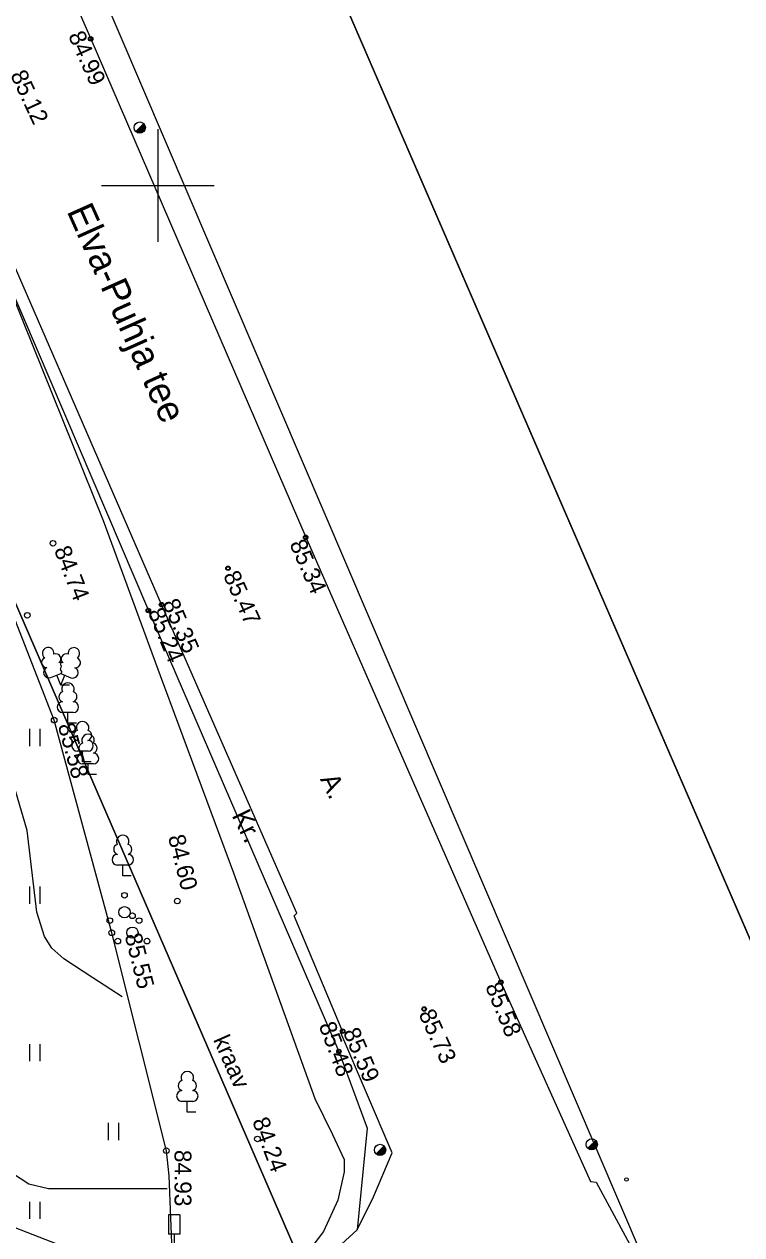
# Model space of a CAD drawing. Extents: x 635520 to 641285, y 6458433 to 6466834.
# Drawn here: x 637594.1 to 637625.9, y 6462603.4 to 6462657.2 of the extents above; entities that cross this region are included whole.
import ezdxf

# ---------------------------------------------------------------- set-up
doc = ezdxf.new("R2010")
doc.units = 0
for name, color, linetype in [('HALJASTUS', 7, 'Continuous'), ('HORISONTAAL-EH2000', 7, 'Continuous'), ('KORGUS-EH2000', 7, 'Continuous'), ('LIIKLUS', 7, 'Continuous'), ('MOOTMPUNKT', 7, 'Continuous'), ('MOOTPIIR', 7, 'Continuous'), ('PIIR', 7, 'Continuous'), ('PUU', 7, 'Continuous'), ('TEE', 7, 'Continuous'), ('VEEKOGU', 7, 'Continuous'), ('VORK', 7, 'Continuous')]:
    doc.layers.add(name, color=color, linetype=linetype)

msp = doc.modelspace()

# ---------------------------------------------------------------- linework, layer by layer
at = {"layer": 'HALJASTUS'}
for p, q in [((637594.304, 6462625.86), (637594.304, 6462625.099)), ((637594.76, 6462625.86), (637594.76, 6462625.099)), ((637594.304, 6462618.86), (637594.304, 6462618.099)), ((637594.76, 6462618.86), (637594.76, 6462618.099)), ((637594.304, 6462611.86), (637594.304, 6462611.099)), ((637594.76, 6462611.86), (637594.76, 6462611.099)), ((637597.804, 6462608.36), (637597.804, 6462607.599)), ((637598.26, 6462608.36), (637598.26, 6462607.599)), ((637594.304, 6462604.86), (637594.304, 6462604.099)), ((637594.76, 6462604.86), (637594.76, 6462604.099))]:
    msp.add_line(p, q, dxfattribs=at)
at = {"layer": 'HORISONTAAL-EH2000'}
for points in [[(637598.417, 6462613.961), (637597.124, 6462614.804), (637595.83, 6462615.647), (637595.302, 6462616.123), (637594.976, 6462616.641), (637594.635, 6462617.719), (637594.201, 6462621.356), (637593.349, 6462624.287), (637593.049, 6462625.754), (637593.009, 6462626.489), (637593.073, 6462627.225), (637593.347, 6462628.872), (637593.622, 6462630.519)], [(637600.419, 6462605.435), (637597.788, 6462605.435), (637595.156, 6462605.435), (637594.276, 6462605.64), (637593.079, 6462606.425), (637591.887, 6462607.228), (637588.445, 6462608.586), (637586.705, 6462609.274), (637585.019, 6462610.144), (637583.805, 6462611.114), (637583.063, 6462611.992), (637582.123, 6462613.484), (637581.27, 6462615.11), (637579.616, 6462618.33), (637578.502, 6462620.749), (637577.83, 6462622.567), (637577.554, 6462623.577), (637577.193, 6462625.79)]]:
    msp.add_lwpolyline(points, dxfattribs=at)
at = {"layer": 'KORGUS-EH2000'}
for centre, radius in [((637597.023, 6462656.519), 0.1), ((637595.349, 6462634.109), 0.125), ((637606.573, 6462634.373), 0.1), ((637603.12, 6462632.999), 0.1), ((637599.585, 6462631.125), 0.1), ((637600.17, 6462631.384), 0.1), ((637595.401, 6462626.253), 0.125), ((637600.868, 6462618.217), 0.125), ((637597.959, 6462616.808), 0.125), ((637615.237, 6462614.611), 0.1), ((637611.831, 6462613.424), 0.1), ((637608.21, 6462612.437), 0.1), ((637608.047, 6462611.537), 0.1), ((637604.429, 6462607.648), 0.125), ((637600.384, 6462607.127), 0.125)]:
    msp.add_circle(centre, radius, dxfattribs=at)
at = {"layer": 'LIIKLUS'}
for p, q in [((637599.026, 6462652.4), (637599.38, 6462652.753)), ((637619.096, 6462607.233), (637619.45, 6462607.586)), ((637609.7, 6462606.985), (637610.054, 6462607.338)), ((637600.484, 6462604.274), (637600.484, 6462603.424)), ((637600.984, 6462604.274), (637600.484, 6462604.274)), ((637600.984, 6462604.274), (637600.984, 6462603.424)), ((637600.984, 6462603.424), (637600.484, 6462603.424)), ((637600.734, 6462603.424), (637600.734, 6462602.524))]:
    msp.add_line(p, q, dxfattribs=at)
for centre in [(637599.203, 6462652.576), (637609.877, 6462607.161), (637619.273, 6462607.409)]:
    msp.add_circle(centre, 0.25, dxfattribs=at)
for centre, radius, start, end in [((637599.203, 6462652.576), 0.225, 224.8541, 45.0356), ((637599.203, 6462652.576), 0.2, 224.8427, 45.047), ((637599.203, 6462652.576), 0.175, 224.8281, 45.0616), ((637599.203, 6462652.576), 0.15, 224.8087, 45.081), ((637599.203, 6462652.576), 0.125, 224.7814, 45.1083), ((637599.203, 6462652.576), 0.1, 224.7406, 45.1491), ((637599.203, 6462652.576), 0.075, 224.6725, 45.2172), ((637599.203, 6462652.576), 0.05, 224.5363, 45.3534), ((637599.203, 6462652.576), 0.025, 224.1278, 45.7619), ((637619.273, 6462607.409), 0.225, 224.8541, 45.0356), ((637619.273, 6462607.409), 0.2, 224.8427, 45.047), ((637619.273, 6462607.409), 0.175, 224.8281, 45.0616), ((637619.273, 6462607.409), 0.15, 224.8087, 45.081), ((637619.273, 6462607.409), 0.125, 224.7814, 45.1083), ((637619.273, 6462607.409), 0.1, 224.7406, 45.1491), ((637619.273, 6462607.409), 0.075, 224.6725, 45.2172), ((637619.273, 6462607.409), 0.05, 224.5363, 45.3534), ((637619.273, 6462607.409), 0.025, 224.1278, 45.7619), ((637609.877, 6462607.161), 0.225, 224.8541, 45.0356), ((637609.877, 6462607.161), 0.2, 224.8427, 45.047), ((637609.877, 6462607.161), 0.175, 224.8281, 45.0616), ((637609.877, 6462607.161), 0.15, 224.8087, 45.081), ((637609.877, 6462607.161), 0.125, 224.7814, 45.1083), ((637609.877, 6462607.161), 0.1, 224.7406, 45.1491), ((637609.877, 6462607.161), 0.075, 224.6725, 45.2172), ((637609.877, 6462607.161), 0.05, 224.5363, 45.3534), ((637609.877, 6462607.161), 0.025, 224.1278, 45.7619)]:
    msp.add_arc(centre, radius, start, end, dxfattribs=at)
at = {"layer": 'MOOTMPUNKT'}
for centre in [(637597.023, 6462656.519), (637606.573, 6462634.373), (637603.12, 6462632.999), (637599.585, 6462631.125), (637600.17, 6462631.384), (637615.237, 6462614.611), (637611.831, 6462613.424), (637608.21, 6462612.437), (637608.047, 6462611.537), (637620.818, 6462605.848)]:
    msp.add_circle(centre, 0.075, dxfattribs=at)
at = {"layer": 'MOOTPIIR'}
msp.add_lwpolyline([(637577.121, 6462706.256), (637621.518, 6462602.443), (637626.4, 6462595.366), (637629.306, 6462589.552), (637632.345, 6462582.075), (637635.389, 6462571.873), (637638.339, 6462562.294), (637668.127, 6462492.273), (637649.238, 6462481.686), (637639.312, 6462476.123), (637577.707, 6462609.736), (637571.303, 6462628.145), (637542.145, 6462695.65)], close=True, dxfattribs=at)
at = {"layer": 'PIIR'}
for points in [[(637353.17, 6462864.51), (637482.86, 6462645.05), (637521.85, 6462579.03), (637545.47, 6462531.18), (637521.04, 6462521.2), (637500.69, 6462455.68), (637461.84, 6462371.62), (637420.75, 6462347.57), (637436.31, 6462338.62), (637468.12, 6462357.68), (637503.74, 6462382.86), (637564.16, 6462430.62), (637606.05, 6462465.7), (637645.15, 6462498.88), (637648.76, 6462501.82), (637606.05, 6462602.89), (637580.65, 6462661.56), (637557.03, 6462716.49), (637554.32, 6462722.87), (637550.61, 6462721.37), (637536.13, 6462756.21), (637514.77, 6462809.68), (637486.6, 6462884.52), (637469.54, 6462931.01)], [(637623.96, 6462734.9), (637586.71, 6462720.18), (637582.24, 6462718.61), (637602.67, 6462671.11), (637628.08, 6462612.41), (637668.21, 6462517.42), (637672.34, 6462507.66), (637709.88, 6462420.1), (637737.91, 6462355.11), (637753.77, 6462318.2), (637776.73, 6462264.96), (637801.52, 6462208.36), (637827.52, 6462153.7), (637847.25, 6462116.82), (637898.04, 6462148.91), (637905.55, 6462308.22), (637862.56, 6462393.91), (637812.33, 6462495.2), (637717.87, 6462667.25), (637716.48, 6462661.92), (637707.8, 6462623.89)]]:
    msp.add_lwpolyline(points, close=True, dxfattribs=at)
msp.add_lwpolyline([(637557.03, 6462716.49), (637580.65, 6462661.56), (637606.05, 6462602.89), (637648.76, 6462501.82), (637668.21, 6462517.42), (637628.08, 6462612.41), (637602.67, 6462671.11), (637582.24, 6462718.61)], dxfattribs=at)
at = {"layer": 'PUU'}
for p, q in [((637595.256, 6462628.143), (637595.702, 6462628.319)), ((637595.702, 6462628.319), (637596.143, 6462628.138)), ((637595.697, 6462627.807), (637595.521, 6462628.248)), ((637595.697, 6462627.807), (637595.878, 6462628.248)), ((637596.078, 6462627.807), (637595.697, 6462627.807)), ((637596.252, 6462626.59), (637595.772, 6462626.59)), ((637596.012, 6462626.114), (637596.012, 6462626.59)), ((637596.393, 6462626.114), (637596.012, 6462626.114)), ((637596.904, 6462624.875), (637596.424, 6462624.875)), ((637596.664, 6462624.399), (637596.664, 6462624.875)), ((637597.045, 6462624.399), (637596.664, 6462624.399)), ((637597.145, 6462624.312), (637596.665, 6462624.312)), ((637596.905, 6462623.836), (637596.905, 6462624.312)), ((637597.286, 6462623.836), (637596.905, 6462623.836)), ((637598.687, 6462619.815), (637598.207, 6462619.815)), ((637598.447, 6462619.339), (637598.447, 6462619.815)), ((637598.828, 6462619.339), (637598.447, 6462619.339)), ((637601.555, 6462609.319), (637601.075, 6462609.319)), ((637601.315, 6462608.843), (637601.315, 6462609.319)), ((637601.696, 6462608.843), (637601.315, 6462608.843))]:
    msp.add_line(p, q, dxfattribs=at)
msp.add_lwpolyline([(637595.702, 6462628.815), (637595.682, 6462628.74), (637595.682, 6462628.72), (637595.692, 6462628.69), (637595.712, 6462628.655), (637595.717, 6462628.634), (637595.702, 6462628.599), (637595.677, 6462628.549), (637595.672, 6462628.524), (637595.677, 6462628.509), (637595.687, 6462628.479), (637595.722, 6462628.419), (637595.727, 6462628.399), (637595.722, 6462628.379), (637595.707, 6462628.344), (637595.702, 6462628.319)], dxfattribs=at)
for centre, radius in [((637594.207, 6462630.91), 0.125), ((637598.524, 6462618.471), 0.125), ((637598.524, 6462617.721), 0.25), ((637598.876, 6462617.563), 0.125), ((637597.874, 6462617.346), 0.125), ((637598.876, 6462616.813), 0.25), ((637599.174, 6462617.346), 0.125), ((637598.226, 6462616.438), 0.125), ((637599.526, 6462616.438), 0.125)]:
    msp.add_circle(centre, radius, dxfattribs=at)
for centre, radius, start, end in [((637595.138, 6462629.225), 0.257, 111.5027, 232.5173), ((637595.138, 6462629.225), 0.257, 350.4856, 111.5002), ((637596.278, 6462629.217), 0.257, 67.6168, 188.6314), ((637596.278, 6462629.217), 0.257, 306.5997, 67.6143), ((637595.064, 6462628.813), 0.225, 111.4304, 274.4987), ((637595.474, 6462628.974), 0.225, 308.5041, 111.5725), ((637595.938, 6462628.97), 0.225, 67.7016, 230.5126), ((637596.345, 6462628.803), 0.225, 264.6183, 67.6866), ((637595.169, 6462628.367), 0.238, 111.5014, 291.5004), ((637595.701, 6462628.577), 0.238, 66.7655, 111.5015), ((637596.233, 6462628.359), 0.238, 247.6166, 67.6155), ((637596.012, 6462627.637), 0.277, 332.5799, 207.4201), ((637595.842, 6462627.289), 0.233, 109.0217, 253.1415), ((637596.182, 6462627.289), 0.233, 286.8508, 70.9859), ((637595.774, 6462626.828), 0.238, 90.0016, 269.3953), ((637596.25, 6462626.828), 0.238, 270.6047, 89.9984), ((637596.664, 6462625.922), 0.277, 332.5799, 207.4201), ((637596.494, 6462625.574), 0.233, 109.0217, 253.1415), ((637596.905, 6462625.359), 0.277, 332.5799, 207.4201), ((637596.834, 6462625.574), 0.233, 286.8508, 70.9859), ((637596.426, 6462625.113), 0.238, 90.0016, 269.3953), ((637596.735, 6462625.011), 0.233, 109.0217, 253.1415), ((637596.902, 6462625.113), 0.238, 270.6047, 89.9984), ((637597.075, 6462625.011), 0.233, 286.8508, 70.9859), ((637596.667, 6462624.55), 0.238, 90.0016, 269.3953), ((637597.143, 6462624.55), 0.238, 270.6047, 89.9984), ((637598.447, 6462620.862), 0.277, 332.5799, 207.4201), ((637598.209, 6462620.053), 0.238, 90.0016, 269.3953), ((637598.277, 6462620.514), 0.233, 109.0217, 253.1415), ((637598.617, 6462620.514), 0.233, 286.8508, 70.9859), ((637598.685, 6462620.053), 0.238, 270.6047, 89.9984), ((637601.315, 6462610.366), 0.277, 332.5799, 207.4201), ((637601.145, 6462610.018), 0.233, 109.0217, 253.1415), ((637601.485, 6462610.018), 0.233, 286.8508, 70.9859), ((637601.077, 6462609.557), 0.238, 90.0016, 269.3953), ((637601.553, 6462609.557), 0.238, 270.6047, 89.9984)]:
    msp.add_arc(centre, radius, start, end, dxfattribs=at)
at = {"layer": 'TEE'}
for points in [[(637576.244, 6462705.99), (637577.05, 6462703.501), (637576.894, 6462703.333), (637585.991, 6462681.911), (637595.199, 6462660.726), (637597.023, 6462656.519), (637606.573, 6462634.373), (637615.237, 6462614.611), (637619.218, 6462605.752), (637619.464, 6462605.731), (637621.459, 6462602.057), (637626.162, 6462595.156), (637629.111, 6462589.508), (637632.099, 6462582.169), (637634.874, 6462573.057), (637635.665, 6462569.519), (637637.875, 6462562.137), (637646.856, 6462540.855), (637655.85, 6462519.829), (637658.457, 6462513.968), (637658.886, 6462514.084), (637662.526, 6462505.396), (637662.293, 6462504.935), (637667.692, 6462492.08)], [(637586.969, 6462655.662), (637588.078, 6462654.708), (637589.235, 6462654.479), (637589.913, 6462653.746), (637590.247, 6462652.962), (637599.585, 6462631.125), (637608.047, 6462611.537), (637609.301, 6462608.122), (637608.856, 6462603.607)], [(637608.168, 6462602.972), (637608.856, 6462603.607), (637609.583, 6462605.076), (637610.418, 6462607.03), (637608.139, 6462612.358), (637608.21, 6462612.437), (637606.052, 6462617.555), (637606.179, 6462617.683), (637600.17, 6462631.384), (637590.698, 6462653.179)], [(637589.533, 6462600.195), (637588.938, 6462605.22), (637589.533, 6462605.251), (637591.966, 6462604.363), (637595.781, 6462602.884)]]:
    msp.add_lwpolyline(points, dxfattribs=at)
at = {"layer": 'VEEKOGU'}
for points in [[(637587.103, 6462654.008), (637587.763, 6462654.266), (637589.425, 6462651.112), (637593.535, 6462645.152), (637597.583, 6462635.123), (637600.116, 6462628.242), (637603.363, 6462619.466), (637606.971, 6462609.444), (637607.766, 6462607.841), (637608.273, 6462606.73), (637608.285, 6462606.193), (637607.995, 6462604.924), (637607.366, 6462603.536), (637606.69, 6462602.658)], [(637600.663, 6462602.281), (637600.504, 6462606.005), (637600.384, 6462607.127), (637597.959, 6462616.808), (637595.401, 6462626.253), (637591.927, 6462635.143), (637588.159, 6462643.93), (637586.953, 6462649.472), (637585.835, 6462651.496), (637585.407, 6462652.418), (637585.275, 6462653.017), (637585.712, 6462653.292)]]:
    msp.add_lwpolyline(points, dxfattribs=at)
at = {"layer": 'VORK'}
for p, q in [((637600, 6462652.5), (637600, 6462647.5)), ((637597.5, 6462650), (637602.5, 6462650))]:
    msp.add_line(p, q, dxfattribs=at)

# ---------------------------------------------------------------- texts
at = {"layer": 'KORGUS-EH2000'}
for s, rotation, p in [('84.99', 294.1667, (637596.011, 6462656.659)), ('85.12', 294.932, (637593.44, 6462654.916)), ('85.34', 293.4273, (637605.841, 6462634.087)), ('84.74', 291.3444, (637595.384, 6462633.82)), ('85.47', 294.1358, (637602.893, 6462632.684)), ('85.35', 293.181, (637600.196, 6462631.454)), ('85.24', 292.3465, (637599.548, 6462631.056)), ('85.58', 285.154, (637595.56, 6462626.015)), ('84.60', 284.0627, (637600.453, 6462621.069)), ('85.55', 284.0627, (637598.529, 6462616.691)), ('85.58', 292.3745, (637614.532, 6462614.425)), ('85.73', 294.5415, (637611.571, 6462613.205)), ('85.48', 290.4593, (637607.141, 6462612.694)), ('85.59', 293.0895, (637608.212, 6462612.4)), ('84.24', 290.6183, (637604.185, 6462608.449)), ('84.93', 270, (637600.747, 6462607.163))]:
    msp.add_text(s, height=0.75, rotation=rotation, dxfattribs=at).set_placement(p)
at = {"layer": 'TEE'}
for s, height, rotation, p in [('Elva-Puhja tee', 1.2, 294.1325, (637595.944, 6462648.867)), ('A.', 0.85, 296.1095, (637607.194, 6462623.63)), ('Kr.', 0.85, 296.1095, (637603.275, 6462622.02))]:
    msp.add_text(s, height=height, rotation=rotation, dxfattribs=at).set_placement(p)
at = {"layer": 'VEEKOGU'}
msp.add_text('kraav', height=0.75, rotation=293.7542, dxfattribs=at).set_placement((637602.45, 6462612.059))

doc.saveas('drawing.dxf')
